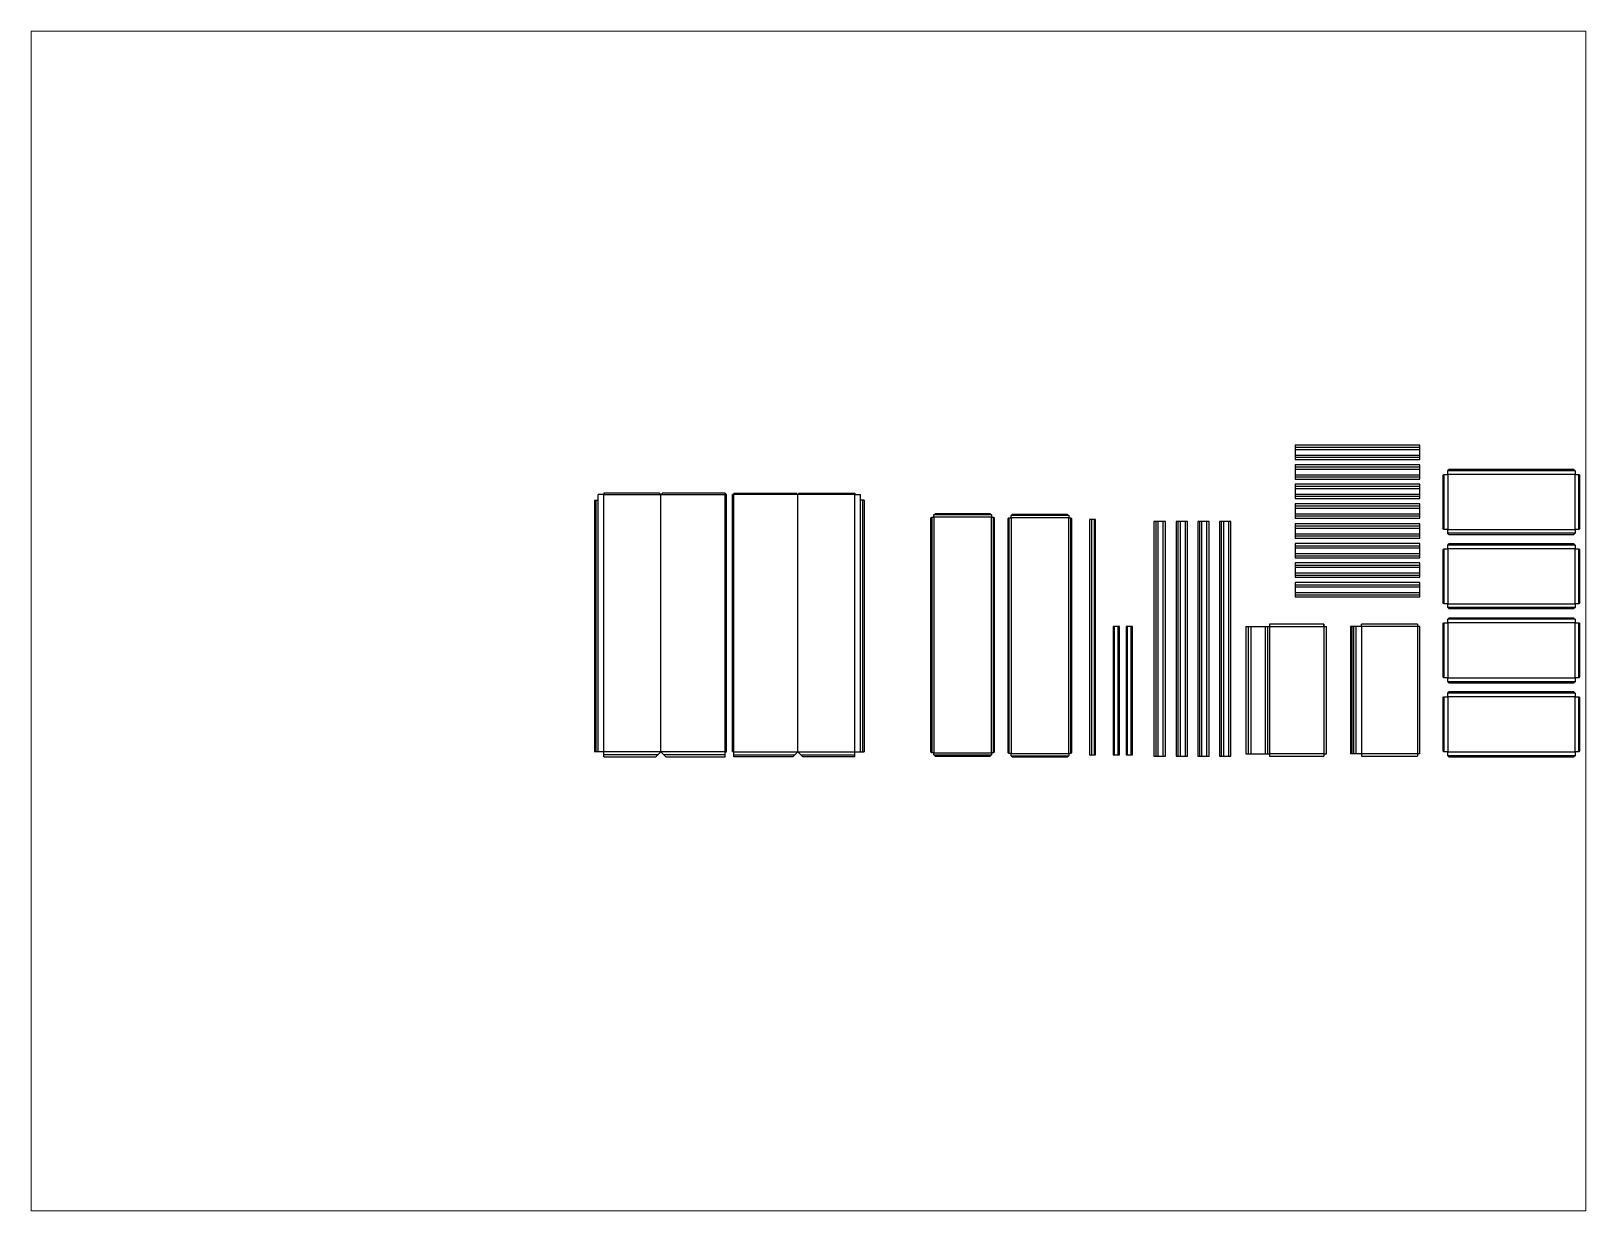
# Paper-space layout 'Layout2' of a CAD drawing. Header units: millimetres. Extents: x 26 to 231, y 20 to 176.
# The model-space entities are those that its viewports show. They can reach past a viewport. Long polylines and large blocks are cut down to what shows.
import ezdxf

# ---------------------------------------------------------------- set-up
doc = ezdxf.new("R2010")
doc.units = ezdxf.units.MM
doc.linetypes.add('CENTERX2', pattern=[101.6, 63.5, -12.7, 12.7, -12.7])
doc.linetypes.add('DASHED', pattern=[19.05, 12.7, -6.35])

msp = doc.modelspace()

# ---------------------------------------------------------------- linework, layer by layer
at = {"color": 3, "linetype": 'DASHED'}
for p, q in [((2771, 2538), (3646, 2538)), ((2771, 2468), (3646, 2468)), ((2771, 2400), (3646, 2400)), ((2771, 2330), (3646, 2330)), ((3816, 2347), (3816, 1961)), ((4736, 2373), (3842, 2373)), ((4736, 2347), (3842, 2347)), ((3842, 2347), (3842, 1961)), ((4736, 1961), (4736, 2347)), ((4762, 1961), (4762, 2347)), ((-2078, 401), (-2078, 2206)), ((-2078, 2206), (-1678, 2206)), ((-1678, 2206), (-1228, 2206)), ((-717, 2206), (-1167, 2206)), ((-317, 2206), (-717, 2206)), ((-317, 401), (-317, 2206)), ((2771, 2264), (3646, 2264)), ((2771, 2194), (3646, 2194)), ((-2133, 401), (-2133, 2166)), ((-2118, 401), (-2118, 2166)), ((-277, 401), (-277, 2166)), ((-262, 401), (-262, 2166)), ((2771, 2126), (3646, 2126)), ((222, 2048), (222, 393)), ((641, 2063), (237, 2063)), ((641, 2048), (237, 2048)), ((237, 2048), (237, 393)), ((641, 393), (641, 2048)), ((655, 393), (655, 2048)), ((764, 2043), (764, 389)), ((1183, 2058), (779, 2058)), ((1183, 2043), (779, 2043)), ((779, 2043), (779, 389)), ((1183, 389), (1183, 2043)), ((1197, 389), (1197, 2043)), ((1344, 2030), (1344, 380)), ((1361, 2030), (1361, 380)), ((1796, 371), (1796, 2016)), ((1846, 371), (1846, 2016)), ((1952, 371), (1952, 2016)), ((2002, 371), (2002, 2016)), ((2103, 371), (2103, 2016)), ((2153, 371), (2153, 2016)), ((2256, 371), (2256, 2016)), ((2306, 371), (2306, 2016)), ((2771, 2056), (3646, 2056)), ((2771, 1986), (3646, 1986)), ((2771, 1916), (3646, 1916)), ((3842, 1961), (4736, 1961)), ((4736, 1935), (3842, 1935)), ((2771, 1847), (3646, 1847)), ((2771, 1777), (3646, 1777)), ((3816, 1826), (3816, 1440)), ((4736, 1852), (3842, 1852)), ((4736, 1826), (3842, 1826)), ((3842, 1826), (3842, 1440)), ((4736, 1440), (4736, 1826)), ((4762, 1440), (4762, 1826)), ((2771, 1711), (3646, 1711)), ((2771, 1641), (3646, 1641)), ((2771, 1573), (3646, 1573)), ((2771, 1503), (3646, 1503)), ((3842, 1440), (4736, 1440)), ((4736, 1414), (3842, 1414)), ((4736, 1331), (3842, 1331)), ((1504, 380), (1504, 1280)), ((1529, 380), (1529, 1280)), ((1596, 380), (1596, 1280)), ((1621, 380), (1621, 1280)), ((2441, 1281), (2441, 386)), ((2461, 1281), (2461, 386)), ((2561, 1281), (2561, 386)), ((2591, 1296), (2591, 371)), ((2591, 1281), (2972, 1281)), ((2972, 1296), (2972, 371)), ((3646, 1281), (3159, 1281)), ((3169, 1281), (3169, 386)), ((3198, 1281), (3198, 386)), ((3238, 1281), (3238, 371)), ((3631, 1296), (3631, 371)), ((3816, 1305), (3816, 919)), ((4736, 1305), (3842, 1305)), ((3842, 1305), (3842, 919)), ((4736, 919), (4736, 1305)), ((4762, 919), (4762, 1305)), ((3842, 919), (4736, 919)), ((4736, 893), (3842, 893)), ((3816, 786), (3816, 400)), ((4736, 812), (3842, 812)), ((4736, 786), (3842, 786)), ((3842, 786), (3842, 400)), ((4736, 400), (4736, 786)), ((4762, 400), (4762, 786)), ((-1228, 401), (-2078, 401)), ((-1700, 381), (-2078, 381)), ((-1228, 381), (-1655, 381)), ((-1167, 401), (-317, 401)), ((-1167, 381), (-740, 381)), ((-695, 381), (-317, 381)), ((237, 393), (641, 393)), ((237, 379), (641, 379)), ((779, 389), (1183, 389)), ((779, 374), (1183, 374)), ((2972, 386), (2591, 386)), ((3646, 386), (3159, 386)), ((3842, 400), (4736, 400)), ((4736, 374), (3842, 374))]:
    msp.add_line(p, q, dxfattribs=at)
at = {"color": 6, "linetype": 'CENTERX2'}
for p, q in [((2771, 2523), (3646, 2523)), ((2771, 2483), (3646, 2483)), ((2771, 2385), (3646, 2385)), ((2771, 2345), (3646, 2345)), ((-1228, 401), (-1228, 2206)), ((-1167, 401), (-1167, 2206)), ((2771, 2249), (3646, 2249)), ((2771, 2209), (3646, 2209)), ((2771, 2111), (3646, 2111)), ((1811, 371), (1811, 2016)), ((1967, 371), (1967, 2016)), ((2118, 371), (2118, 2016)), ((2271, 371), (2271, 2016)), ((2771, 2071), (3646, 2071)), ((2771, 1971), (3646, 1971)), ((2771, 1931), (3646, 1931)), ((2771, 1832), (3646, 1832)), ((2771, 1792), (3646, 1792)), ((2771, 1696), (3646, 1696)), ((2771, 1656), (3646, 1656)), ((2771, 1558), (3646, 1558)), ((2771, 1518), (3646, 1518)), ((2577, 1281), (2577, 386)), ((3182, 1281), (3182, 386))]:
    msp.add_line(p, q, dxfattribs=at)
for p, q in [((3807, 2338), (3816, 2347)), ((3842, 2373), (3850, 2381)), ((4727, 2381), (4736, 2373)), ((4762, 2347), (4770, 2338)), ((-2118, 2166), (-2118, 2206)), ((-2078, 2206), (-2118, 2206)), ((-2078, 2216), (-2078, 2206)), ((-1688, 2216), (-1678, 2206)), ((-1678, 2206), (-1668, 2216)), ((-1678, 401), (-1678, 2206)), ((-1228, 2216), (-1228, 2206)), ((-1228, 2206), (-1218, 2206)), ((-1218, 2206), (-1228, 2206)), ((-1167, 2206), (-1177, 2206)), ((-1177, 2206), (-1167, 2206)), ((-1167, 2216), (-1167, 2206)), ((-717, 2206), (-727, 2216)), ((-707, 2216), (-717, 2206)), ((-717, 401), (-717, 2206)), ((-317, 2216), (-317, 2206)), ((-317, 2206), (-277, 2206)), ((-277, 2166), (-277, 2206)), ((-2143, 2166), (-2118, 2166)), ((-252, 2166), (-277, 2166)), ((214, 2040), (222, 2048)), ((237, 2063), (245, 2071)), ((633, 2071), (641, 2063)), ((655, 2048), (663, 2040)), ((756, 2035), (764, 2043)), ((779, 2058), (787, 2066)), ((1175, 2066), (1183, 2058)), ((1197, 2043), (1205, 2035)), ((1370, 2030), (1361, 2030)), ((3816, 1961), (3807, 1969)), ((4770, 1969), (4762, 1961)), ((3850, 1926), (3842, 1935)), ((3842, 1852), (3850, 1861)), ((4736, 1935), (4727, 1926)), ((4727, 1861), (4736, 1852)), ((3807, 1818), (3816, 1826)), ((4762, 1826), (4770, 1818)), ((3816, 1440), (3807, 1449)), ((4770, 1449), (4762, 1440)), ((3850, 1406), (3842, 1414)), ((3842, 1331), (3850, 1339)), ((4736, 1414), (4727, 1406)), ((4727, 1339), (4736, 1331)), ((2426, 1281), (2591, 1281)), ((2591, 1296), (2591, 1281)), ((2972, 1281), (2972, 1296)), ((2972, 1281), (2992, 1281)), ((3238, 1281), (3238, 1296)), ((3646, 1281), (3631, 1281)), ((3807, 1296), (3816, 1305)), ((4762, 1305), (4770, 1296)), ((3816, 919), (3807, 927)), ((3850, 884), (3842, 893)), ((4736, 893), (4727, 884)), ((4770, 927), (4762, 919)), ((3807, 778), (3816, 786)), ((3842, 812), (3850, 821)), ((4727, 821), (4736, 812)), ((4762, 786), (4770, 778)), ((-2078, 401), (-2143, 401)), ((-2078, 366), (-2078, 401)), ((-1713, 366), (-1678, 401)), ((-1678, 401), (-1643, 366)), ((-1237, 366), (-1237, 366)), ((-1228, 366), (-1228, 401)), ((-1228, 401), (-1218, 401)), ((-1167, 401), (-1177, 401)), ((-1167, 366), (-1167, 401)), ((-1158, 366), (-1158, 366)), ((-717, 401), (-752, 366)), ((-682, 366), (-717, 401)), ((-317, 366), (-317, 401)), ((-317, 401), (-252, 401)), ((222, 393), (214, 401)), ((245, 371), (237, 379)), ((641, 379), (633, 371)), ((663, 401), (655, 393)), ((764, 389), (756, 397)), ((787, 366), (779, 374)), ((1183, 374), (1175, 366)), ((1205, 397), (1197, 389)), ((1494, 380), (1504, 380)), ((1539, 380), (1529, 380)), ((1586, 380), (1596, 380)), ((1631, 380), (1621, 380)), ((2426, 386), (2591, 386)), ((2972, 386), (2992, 386)), ((3816, 400), (3807, 409)), ((3850, 366), (3842, 374)), ((4736, 374), (4727, 366)), ((4770, 409), (4762, 400))]:
    msp.add_line(p, q)
for points in [[(2771, 2553), (2771, 2453), (3646, 2453), (3646, 2553)], [(2771, 2415), (2771, 2315), (3646, 2315), (3646, 2415)], [(2771, 2279), (2771, 2179), (3646, 2179), (3646, 2279)], [(2771, 2141), (2771, 2041), (3646, 2041), (3646, 2141)], [(1330, 380), (1370, 380), (1370, 2030), (1330, 2030)], [(1781, 371), (1861, 371), (1861, 2016), (1781, 2016)], [(1937, 371), (2017, 371), (2017, 2016), (1937, 2016)], [(2088, 371), (2168, 371), (2168, 2016), (2088, 2016)], [(2241, 371), (2321, 371), (2321, 2016), (2241, 2016)], [(2771, 2001), (2771, 1901), (3646, 1901), (3646, 2001)], [(2771, 1862), (2771, 1762), (3646, 1762), (3646, 1862)], [(2771, 1726), (2771, 1626), (3646, 1626), (3646, 1726)], [(2771, 1588), (2771, 1488), (3646, 1488), (3646, 1588)], [(1494, 380), (1539, 380), (1539, 1280), (1494, 1280)], [(1586, 380), (1631, 380), (1631, 1280), (1586, 1280)]]:
    msp.add_lwpolyline(points, close=True)
for points in [[(3807, 2338), (3807, 1969)], [(3816, 2347), (3842, 2347), (3842, 2373)], [(4727, 2381), (3850, 2381)], [(4736, 2373), (4736, 2347), (4762, 2347)], [(4770, 1969), (4770, 2338)], [(-1688, 2216), (-2078, 2216)], [(-1228, 2216), (-1668, 2216)], [(-1218, 401), (-1218, 2206)], [(-1177, 401), (-1177, 2206)], [(-1167, 2216), (-727, 2216)], [(-707, 2216), (-317, 2216)], [(-2143, 2166), (-2143, 401)], [(-252, 2166), (-252, 401)], [(214, 2040), (214, 401)], [(222, 2048), (237, 2048), (237, 2063)], [(633, 2071), (245, 2071)], [(641, 2063), (641, 2048), (655, 2048)], [(663, 401), (663, 2040)], [(756, 2035), (756, 397)], [(764, 2043), (779, 2043), (779, 2058)], [(1175, 2066), (787, 2066)], [(1183, 2058), (1183, 2043), (1197, 2043)], [(1205, 397), (1205, 2035)], [(3842, 1935), (3842, 1961), (3816, 1961)], [(3850, 1926), (4727, 1926)], [(4727, 1861), (3850, 1861)], [(4762, 1961), (4736, 1961), (4736, 1935)], [(3807, 1818), (3807, 1449)], [(3816, 1826), (3842, 1826), (3842, 1852)], [(4736, 1852), (4736, 1826), (4762, 1826)], [(4770, 1449), (4770, 1818)], [(3842, 1414), (3842, 1440), (3816, 1440)], [(4762, 1440), (4736, 1440), (4736, 1414)], [(3816, 1305), (3842, 1305), (3842, 1331)], [(3850, 1406), (4727, 1406)], [(4727, 1339), (3850, 1339)], [(4736, 1331), (4736, 1305), (4762, 1305)], [(2426, 1281), (2426, 386)], [(2972, 1296), (2591, 1296)], [(2992, 386), (2992, 1281)], [(3159, 1281), (3159, 386)], [(3631, 1296), (3238, 1296)], [(3646, 386), (3646, 1281)], [(3807, 1296), (3807, 927)], [(4770, 927), (4770, 1296)], [(3842, 893), (3842, 919), (3816, 919)], [(3850, 884), (4727, 884)], [(4762, 919), (4736, 919), (4736, 893)], [(3807, 778), (3807, 409)], [(3816, 786), (3842, 786), (3842, 812)], [(4727, 821), (3850, 821)], [(4736, 812), (4736, 786), (4762, 786)], [(4770, 409), (4770, 778)], [(-2078, 366), (-1713, 366)], [(-1643, 366), (-1228, 366)], [(-752, 366), (-1167, 366)], [(-317, 366), (-682, 366)], [(237, 379), (237, 393), (222, 393)], [(245, 371), (633, 371)], [(655, 393), (641, 393), (641, 379)], [(779, 374), (779, 389), (764, 389)], [(787, 366), (1175, 366)], [(1197, 389), (1183, 389), (1183, 374)], [(2591, 371), (2972, 371)], [(3238, 371), (3631, 371)], [(3842, 374), (3842, 400), (3816, 400)], [(3850, 366), (4727, 366)], [(4762, 400), (4736, 400), (4736, 374)]]:
    msp.add_lwpolyline(points)

psp = doc.layouts.new('Layout2')

# ---------------------------------------------------------------- viewports
at = {"layer": '0'}
psp.add_viewport(center=(128.5, 97.5), size=(205.6, 156), view_center_point=(-642.67, 1318.85), view_height=8277.1554, dxfattribs=at)

doc.saveas('drawing.dxf')
